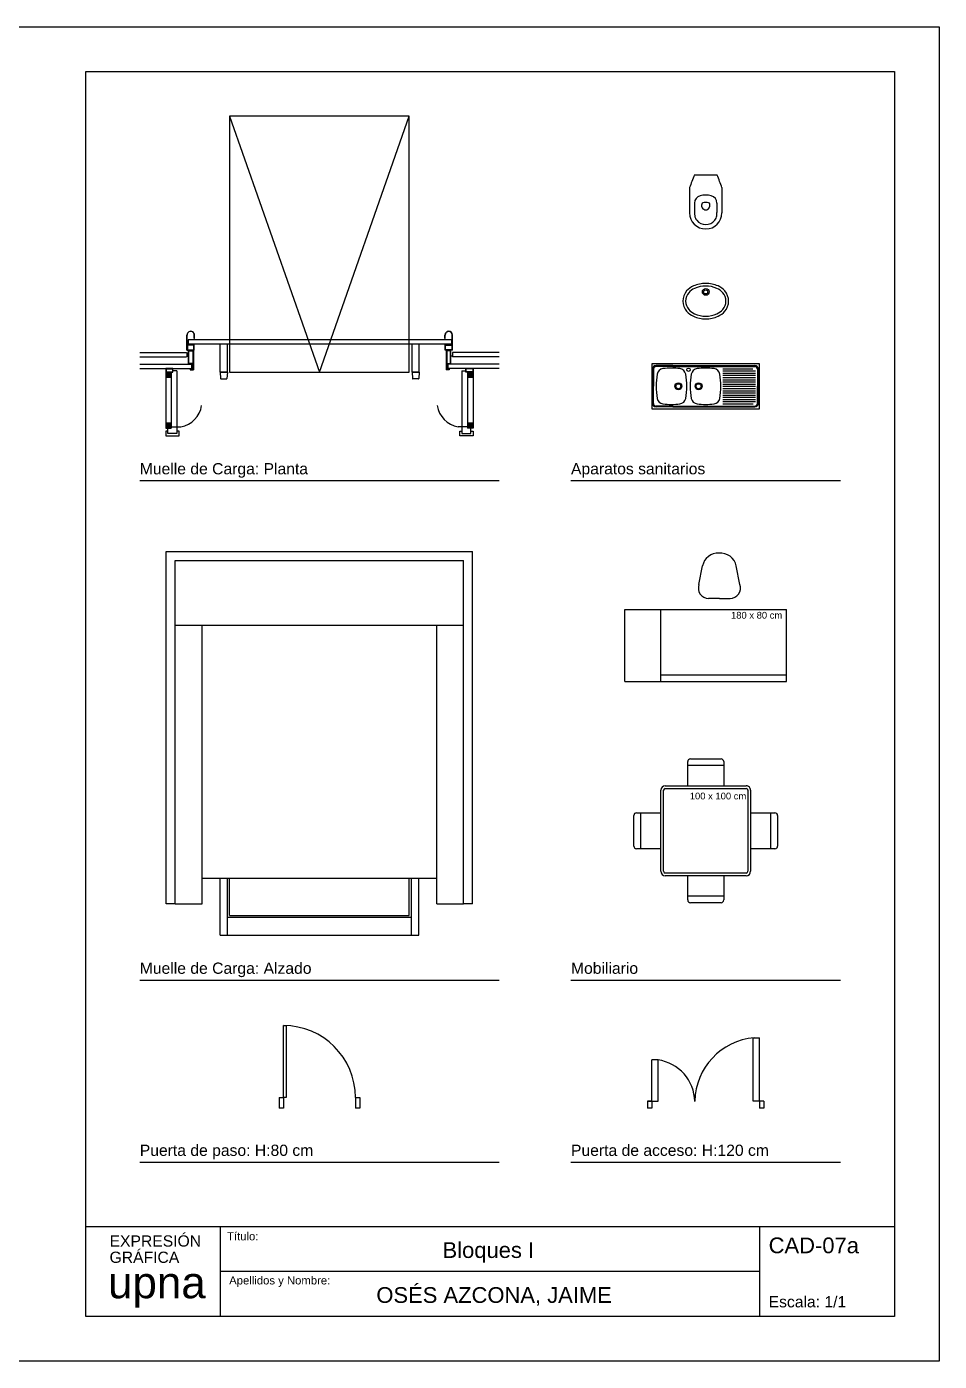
# Model space of a CAD drawing. Header units: millimetres. Extents: x 4357 to 9851, y 1421 to 2962.
# Drawn here: x 5414.2 to 5617.3, y 1421.5 to 1718.5 of the extents above; entities that cross this region are included whole.
import ezdxf

# ---------------------------------------------------------------- set-up
doc = ezdxf.new("R2010")
doc.units = ezdxf.units.MM
for name, color, linetype in [('010_formato', 5, 'Continuous'), ('015_cajetin', 4, 'Continuous'), ('020_rotulacion_textos', 4, 'Continuous'), ('031_linea_continua_fina', 4, 'Continuous')]:
    doc.layers.add(name, color=color, linetype=linetype)
doc.styles.add('ARIAL', font='arial.ttf')
doc.styles.add('Arial 1.8', font='arial.ttf', dxfattribs={"height": 1.8})
doc.styles.add('Arial 2.5', font='arial.ttf', dxfattribs={"height": 2.5})
doc.styles.add('Arial 3.5', font='arial.ttf', dxfattribs={"height": 3.5})
doc.styles.add('LogoUpna', font='swissl.ttf')

msp = doc.modelspace()

# ---------------------------------------------------------------- linework, layer by layer
at = {"layer": '010_formato'}
for p, q in [((5407.343, 1718.472), (5617.343, 1718.472)), ((5617.343, 1718.472), (5617.343, 1421.472)), ((5617.343, 1421.472), (5407.343, 1421.472))]:
    msp.add_line(p, q, dxfattribs=at)
at = {"layer": '015_cajetin'}
for p, q in [((5427.343, 1708.472), (5607.343, 1708.472)), ((5427.343, 1431.472), (5427.343, 1708.472)), ((5607.343, 1708.472), (5607.343, 1431.472)), ((5427.343, 1451.472), (5607.343, 1451.472)), ((5457.343, 1431.472), (5457.343, 1451.472)), ((5577.343, 1451.472), (5577.343, 1431.472)), ((5577.343, 1441.472), (5457.343, 1441.472)), ((5607.343, 1431.472), (5427.343, 1431.472))]:
    msp.add_line(p, q, dxfattribs=at)
at = {"layer": '031_linea_continua_fina'}
for p, q in [((5459.343, 1698.596), (5459.343, 1641.596)), ((5499.343, 1698.596), (5459.343, 1698.596)), ((5459.343, 1698.596), (5479.343, 1641.596)), ((5479.343, 1641.596), (5499.343, 1698.596)), ((5499.343, 1641.596), (5499.343, 1698.596)), ((5567.885, 1685.449), (5562.801, 1685.449)), ((5567.885, 1685.449), (5562.801, 1685.449)), ((5561.743, 1682.652), (5561.743, 1677.052)), ((5568.943, 1682.652), (5568.943, 1677.052)), ((5562.843, 1679.207), (5562.843, 1677.088)), ((5567.843, 1679.207), (5567.843, 1677.088)), ((5449.843, 1646.478), (5449.843, 1649.838)), ((5449.883, 1647.678), (5449.883, 1649.838)), ((5508.707, 1648.759), (5450.104, 1648.759)), ((5450.104, 1648.759), (5450.104, 1647.799)), ((5451.483, 1649.078), (5451.483, 1649.838)), ((5451.523, 1649.078), (5451.483, 1649.078)), ((5451.523, 1649.078), (5451.523, 1649.838)), ((5507.288, 1649.078), (5507.288, 1649.838)), ((5507.288, 1649.078), (5507.328, 1649.078)), ((5507.328, 1649.078), (5507.328, 1649.838)), ((5508.707, 1648.759), (5508.707, 1647.799)), ((5508.928, 1647.678), (5508.928, 1649.838)), ((5508.968, 1646.478), (5508.968, 1649.838)), ((5439.343, 1645.996), (5449.723, 1645.996)), ((5449.843, 1646.478), (5449.883, 1646.478)), ((5449.843, 1646.478), (5449.883, 1646.478)), ((5449.848, 1645.996), (5449.848, 1645.118)), ((5449.848, 1645.996), (5449.848, 1644.996)), ((5449.848, 1645.996), (5449.848, 1645.118)), ((5451.483, 1647.678), (5449.883, 1647.678)), ((5449.883, 1647.678), (5449.883, 1646.478)), ((5449.883, 1646.478), (5451.483, 1646.478)), ((5451.403, 1647.598), (5449.963, 1647.598)), ((5449.963, 1647.598), (5449.963, 1646.558)), ((5449.963, 1646.558), (5451.403, 1646.558)), ((5508.707, 1647.799), (5450.104, 1647.799)), ((5450.203, 1643.438), (5450.203, 1646.438)), ((5450.203, 1646.438), (5451.203, 1646.438)), ((5450.283, 1643.518), (5450.283, 1646.358)), ((5450.283, 1646.358), (5451.123, 1646.358)), ((5450.361, 1646.438), (5450.361, 1646.478)), ((5451.283, 1646.478), (5450.361, 1646.478)), ((5451.243, 1646.438), (5450.361, 1646.438)), ((5451.123, 1646.358), (5451.123, 1643.518)), ((5451.203, 1646.438), (5451.203, 1643.438)), ((5451.243, 1646.438), (5451.243, 1642.138)), ((5451.283, 1646.478), (5451.283, 1642.098)), ((5451.403, 1646.558), (5451.403, 1647.598)), ((5451.483, 1646.478), (5451.483, 1647.678)), ((5457.243, 1641.596), (5457.243, 1647.799)), ((5458.843, 1641.596), (5458.843, 1647.799)), ((5499.968, 1641.596), (5499.968, 1647.799)), ((5501.568, 1641.596), (5501.568, 1647.799)), ((5507.328, 1647.678), (5508.928, 1647.678)), ((5507.328, 1646.478), (5507.328, 1647.678)), ((5508.928, 1646.478), (5507.328, 1646.478)), ((5507.408, 1647.598), (5508.848, 1647.598)), ((5507.408, 1646.558), (5507.408, 1647.598)), ((5508.848, 1646.558), (5507.408, 1646.558)), ((5507.528, 1646.478), (5508.45, 1646.478)), ((5507.528, 1646.478), (5507.528, 1642.098)), ((5507.568, 1646.438), (5508.45, 1646.438)), ((5507.568, 1646.438), (5507.568, 1642.138)), ((5507.608, 1646.438), (5507.608, 1643.438)), ((5508.608, 1646.438), (5507.608, 1646.438)), ((5507.688, 1646.358), (5507.688, 1643.518)), ((5508.528, 1646.358), (5507.688, 1646.358)), ((5508.45, 1646.438), (5508.45, 1646.478)), ((5508.528, 1643.518), (5508.528, 1646.358)), ((5508.608, 1643.438), (5508.608, 1646.438)), ((5508.848, 1647.598), (5508.848, 1646.558)), ((5508.928, 1647.678), (5508.928, 1646.478)), ((5508.968, 1646.478), (5508.928, 1646.478)), ((5508.968, 1646.478), (5508.928, 1646.478)), ((5508.963, 1645.996), (5508.963, 1645.118)), ((5508.963, 1645.996), (5508.963, 1644.996)), ((5508.963, 1645.996), (5508.963, 1645.118)), ((5519.343, 1645.996), (5508.963, 1645.996)), ((5439.343, 1644.996), (5449.722, 1644.996)), ((5439.343, 1643.396), (5450.892, 1643.398)), ((5449.848, 1645.118), (5450.166, 1645.118)), ((5450.166, 1645.078), (5450.166, 1645.118)), ((5451.203, 1643.438), (5450.203, 1643.438)), ((5451.123, 1643.518), (5450.283, 1643.518)), ((5450.407, 1643.438), (5451.083, 1643.438)), ((5450.407, 1643.398), (5450.407, 1643.438)), ((5450.892, 1643.398), (5451.043, 1643.398)), ((5450.892, 1643.396), (5450.892, 1642.396)), ((5451.043, 1643.398), (5451.043, 1642.298)), ((5451.083, 1643.438), (5451.083, 1642.258)), ((5507.608, 1643.438), (5508.608, 1643.438)), ((5507.688, 1643.518), (5508.528, 1643.518)), ((5508.404, 1643.438), (5507.728, 1643.438)), ((5507.728, 1643.438), (5507.728, 1642.258)), ((5507.919, 1643.398), (5507.768, 1643.398)), ((5507.768, 1643.398), (5507.768, 1642.298)), ((5507.919, 1643.396), (5507.919, 1642.396)), ((5519.343, 1643.396), (5507.919, 1643.396)), ((5508.404, 1643.398), (5508.404, 1643.438)), ((5508.963, 1645.118), (5508.645, 1645.118)), ((5508.645, 1645.078), (5508.645, 1645.118)), ((5519.343, 1644.996), (5508.963, 1644.996)), ((5577.343, 1643.452), (5553.343, 1643.452)), ((5553.343, 1643.452), (5553.343, 1633.452)), ((5558.003, 1643.052), (5554.283, 1643.052)), ((5558.003, 1642.852), (5554.283, 1642.852)), ((5558.003, 1643.052), (5576.243, 1643.052)), ((5558.003, 1642.852), (5576.243, 1642.852)), ((5577.343, 1633.452), (5577.343, 1643.452)), ((5439.343, 1642.396), (5450.892, 1642.396)), ((5445.117, 1641.552), (5445.117, 1629.152)), ((5446.741, 1642.396), (5445.141, 1642.396)), ((5445.141, 1642.396), (5445.141, 1641.596)), ((5446.741, 1642.396), (5445.141, 1642.396)), ((5445.141, 1641.596), (5446.741, 1641.596)), ((5445.201, 1642.336), (5445.201, 1641.656)), ((5445.201, 1642.336), (5446.681, 1642.336)), ((5445.201, 1641.656), (5446.681, 1641.656)), ((5446.353, 1641.552), (5446.352, 1629.152)), ((5446.681, 1641.656), (5446.681, 1642.336)), ((5446.741, 1641.596), (5446.741, 1642.396)), ((5447.617, 1641.896), (5446.741, 1641.896)), ((5447.617, 1641.896), (5447.617, 1627.952)), ((5450.563, 1642.358), (5450.995, 1642.358)), ((5450.563, 1642.358), (5450.563, 1642.098)), ((5450.563, 1642.098), (5451.283, 1642.098)), ((5450.603, 1642.318), (5450.995, 1642.318)), ((5450.603, 1642.318), (5450.603, 1642.138)), ((5450.603, 1642.138), (5451.243, 1642.138)), ((5450.683, 1642.298), (5451.043, 1642.298)), ((5450.683, 1642.298), (5450.683, 1642.258)), ((5450.683, 1642.258), (5451.083, 1642.258)), ((5450.995, 1642.318), (5450.995, 1642.358)), ((5458.843, 1641.596), (5457.243, 1641.596)), ((5457.243, 1641.564), (5457.335, 1640.186)), ((5457.273, 1641.596), (5458.813, 1641.596)), ((5457.435, 1640.092), (5458.651, 1640.092)), ((5458.843, 1641.564), (5458.751, 1640.186)), ((5459.343, 1641.596), (5499.343, 1641.596)), ((5499.968, 1641.596), (5501.568, 1641.596)), ((5499.968, 1641.564), (5500.06, 1640.186)), ((5501.538, 1641.596), (5499.998, 1641.596)), ((5501.376, 1640.092), (5500.16, 1640.092)), ((5501.568, 1641.564), (5501.476, 1640.186)), ((5508.248, 1642.098), (5507.528, 1642.098)), ((5508.208, 1642.138), (5507.568, 1642.138)), ((5508.128, 1642.258), (5507.728, 1642.258)), ((5508.128, 1642.298), (5507.768, 1642.298)), ((5508.248, 1642.358), (5507.816, 1642.358)), ((5507.816, 1642.318), (5507.816, 1642.358)), ((5508.208, 1642.318), (5507.816, 1642.318)), ((5519.343, 1642.396), (5507.919, 1642.396)), ((5508.128, 1642.298), (5508.128, 1642.258)), ((5508.208, 1642.318), (5508.208, 1642.138)), ((5508.248, 1642.358), (5508.248, 1642.098)), ((5508.248, 1642.358), (5508.248, 1642.358)), ((5508.248, 1642.358), (5508.248, 1642.358)), ((5511.068, 1641.896), (5511.069, 1627.952)), ((5511.068, 1641.896), (5511.944, 1641.896)), ((5511.944, 1641.596), (5511.944, 1642.396)), ((5511.944, 1642.396), (5513.544, 1642.396)), ((5511.944, 1642.396), (5513.544, 1642.396)), ((5513.544, 1641.596), (5511.944, 1641.596)), ((5513.484, 1642.336), (5512.004, 1642.336)), ((5512.004, 1641.656), (5512.004, 1642.336)), ((5513.484, 1641.656), (5512.004, 1641.656)), ((5512.333, 1641.552), (5512.334, 1629.152)), ((5513.484, 1642.336), (5513.484, 1641.656)), ((5513.544, 1642.396), (5513.544, 1641.596)), ((5513.568, 1641.552), (5513.569, 1629.152)), ((5553.483, 1642.252), (5553.483, 1638.452)), ((5553.683, 1642.252), (5553.683, 1638.452)), ((5569.123, 1642.361), (5575.831, 1642.361)), ((5569.123, 1641.872), (5576.443, 1641.872)), ((5569.123, 1641.384), (5576.443, 1641.384)), ((5569.123, 1640.895), (5576.443, 1640.895)), ((5569.123, 1640.406), (5576.443, 1640.406)), ((5569.123, 1639.917), (5576.443, 1639.917)), ((5576.843, 1642.252), (5576.843, 1638.452)), ((5577.043, 1642.252), (5577.043, 1638.452)), ((5553.483, 1634.652), (5553.483, 1638.452)), ((5553.683, 1634.652), (5553.683, 1638.452)), ((5569.123, 1639.428), (5576.443, 1639.428)), ((5569.123, 1638.94), (5576.443, 1638.94)), ((5569.123, 1638.451), (5576.443, 1638.451)), ((5569.123, 1637.962), (5576.443, 1637.962)), ((5569.123, 1637.473), (5576.443, 1637.473)), ((5569.123, 1636.984), (5576.443, 1636.984)), ((5569.123, 1636.496), (5576.443, 1636.496)), ((5576.843, 1634.652), (5576.843, 1638.452)), ((5577.043, 1634.652), (5577.043, 1638.452)), ((5558.003, 1634.052), (5554.283, 1634.052)), ((5558.003, 1633.852), (5554.283, 1633.852)), ((5558.003, 1634.052), (5576.243, 1634.052)), ((5558.003, 1633.852), (5576.243, 1633.852)), ((5569.123, 1636.007), (5576.443, 1636.007)), ((5569.123, 1635.518), (5576.443, 1635.518)), ((5569.123, 1635.029), (5576.443, 1635.029)), ((5569.123, 1634.54), (5575.874, 1634.54)), ((5553.343, 1633.452), (5577.343, 1633.452)), ((5445.117, 1629.152), (5446.352, 1629.152)), ((5445.617, 1628.452), (5445.117, 1628.452)), ((5445.117, 1628.452), (5445.117, 1627.452)), ((5445.617, 1627.952), (5445.617, 1629.152)), ((5447.617, 1627.952), (5445.617, 1627.952)), ((5446.117, 1629.452), (5448.469, 1629.452)), ((5448.117, 1628.452), (5447.617, 1628.452)), ((5448.117, 1627.452), (5448.117, 1628.452)), ((5512.569, 1629.452), (5510.217, 1629.452)), ((5510.569, 1628.452), (5511.069, 1628.452)), ((5510.569, 1627.452), (5510.569, 1628.452)), ((5511.069, 1627.952), (5513.069, 1627.952)), ((5513.569, 1629.152), (5512.334, 1629.152)), ((5513.069, 1627.952), (5513.069, 1629.152)), ((5513.069, 1628.452), (5513.569, 1628.452)), ((5513.569, 1628.452), (5513.569, 1627.452)), ((5445.117, 1627.452), (5448.117, 1627.452)), ((5513.569, 1627.452), (5510.569, 1627.452)), ((5439.343, 1617.452), (5519.343, 1617.452)), ((5535.343, 1617.452), (5595.343, 1617.452)), ((5445.242, 1601.702), (5513.442, 1601.702)), ((5445.242, 1523.302), (5445.242, 1601.702)), ((5513.442, 1523.302), (5513.442, 1601.702)), ((5447.242, 1599.702), (5511.442, 1599.702)), ((5447.242, 1523.302), (5447.242, 1599.702)), ((5511.442, 1523.302), (5511.442, 1599.702)), ((5563.83, 1594.326), (5564.635, 1598.464)), ((5572.935, 1594.326), (5572.129, 1598.464)), ((5568.382, 1591.225), (5565.982, 1591.225)), ((5568.382, 1591.225), (5570.782, 1591.225)), ((5547.343, 1588.766), (5583.343, 1588.766)), ((5547.343, 1572.766), (5547.343, 1588.766)), ((5555.343, 1572.766), (5555.343, 1588.766)), ((5583.343, 1572.766), (5583.343, 1588.766)), ((5447.242, 1585.302), (5511.442, 1585.302)), ((5453.242, 1523.302), (5453.242, 1585.302)), ((5505.442, 1523.302), (5505.442, 1585.302)), ((5555.343, 1574.266), (5583.343, 1574.266)), ((5547.343, 1572.766), (5583.343, 1572.766)), ((5547.343, 1572.766), (5583.343, 1572.766)), ((5561.343, 1549.534), (5561.343, 1554.934)), ((5569.343, 1554.034), (5561.343, 1554.034)), ((5561.943, 1555.534), (5568.743, 1555.534)), ((5569.343, 1554.934), (5569.343, 1549.534)), ((5555.343, 1530.535), (5555.343, 1548.534)), ((5555.943, 1530.535), (5555.943, 1548.534)), ((5556.343, 1549.534), (5574.343, 1549.534)), ((5556.343, 1548.934), (5574.343, 1548.934)), ((5574.743, 1548.534), (5574.743, 1530.535)), ((5575.343, 1548.534), (5575.343, 1530.535)), ((5549.343, 1536.134), (5549.343, 1542.934)), ((5549.943, 1543.534), (5555.343, 1543.534)), ((5550.843, 1543.534), (5550.843, 1535.534)), ((5575.343, 1543.534), (5580.743, 1543.534)), ((5579.843, 1535.534), (5579.843, 1543.534)), ((5581.343, 1542.934), (5581.343, 1536.134)), ((5555.343, 1535.534), (5549.943, 1535.534)), ((5580.743, 1535.534), (5575.343, 1535.534)), ((5574.343, 1530.134), (5556.343, 1530.134)), ((5505.442, 1528.902), (5453.242, 1528.902)), ((5457.243, 1516.302), (5457.243, 1528.904)), ((5458.843, 1516.302), (5458.843, 1528.904)), ((5459.343, 1520.702), (5459.343, 1528.902)), ((5499.341, 1520.702), (5499.341, 1528.902)), ((5499.843, 1516.302), (5499.843, 1528.902)), ((5501.443, 1516.302), (5501.443, 1528.902)), ((5574.343, 1529.534), (5556.343, 1529.534)), ((5561.343, 1524.134), (5561.343, 1529.534)), ((5569.343, 1529.534), (5569.343, 1524.134)), ((5561.343, 1525.035), (5569.343, 1525.035)), ((5447.242, 1523.302), (5445.242, 1523.302)), ((5447.242, 1523.302), (5453.242, 1523.302)), ((5459.343, 1520.702), (5499.341, 1520.702)), ((5505.442, 1523.302), (5511.442, 1523.302)), ((5513.442, 1523.302), (5511.442, 1523.302)), ((5568.743, 1523.534), (5561.943, 1523.534)), ((5458.843, 1520.302), (5499.843, 1520.302)), ((5457.243, 1516.302), (5501.443, 1516.302)), ((5439.343, 1506.302), (5519.343, 1506.302)), ((5535.343, 1506.302), (5595.343, 1506.302)), ((5471.343, 1480.185), (5471.343, 1496.185)), ((5471.343, 1496.185), (5471.943, 1496.185)), ((5471.943, 1496.185), (5471.943, 1480.185)), ((5575.899, 1479.389), (5575.899, 1493.43)), ((5575.899, 1493.43), (5577.343, 1493.43)), ((5577.343, 1479.389), (5577.343, 1493.43)), ((5553.343, 1479.389), (5553.343, 1488.534)), ((5554.786, 1488.534), (5553.343, 1488.534)), ((5554.786, 1479.389), (5554.786, 1488.534)), ((5470.343, 1480.185), (5470.343, 1477.785)), ((5470.343, 1480.185), (5471.343, 1480.185)), ((5471.343, 1480.185), (5471.343, 1477.785)), ((5471.943, 1480.185), (5471.343, 1480.185)), ((5487.343, 1480.185), (5487.343, 1477.785)), ((5487.343, 1480.185), (5488.343, 1480.185)), ((5488.343, 1480.185), (5488.343, 1477.785)), ((5553.343, 1479.389), (5552.381, 1479.389)), ((5552.381, 1479.389), (5552.381, 1477.785)), ((5552.381, 1479.389), (5553.343, 1479.389)), ((5553.343, 1479.389), (5553.343, 1477.785)), ((5553.343, 1479.389), (5554.786, 1479.389)), ((5577.343, 1479.389), (5575.899, 1479.389)), ((5577.343, 1479.389), (5577.343, 1477.785)), ((5578.305, 1479.389), (5577.343, 1479.389)), ((5578.305, 1479.389), (5578.305, 1477.785)), ((5471.343, 1477.785), (5470.343, 1477.785)), ((5488.343, 1477.785), (5487.343, 1477.785)), ((5553.343, 1477.785), (5552.381, 1477.785)), ((5578.305, 1477.785), (5577.343, 1477.785)), ((5439.343, 1465.785), (5519.343, 1465.785)), ((5439.343, 1465.785), (5519.343, 1465.785)), ((5535.343, 1465.785), (5595.343, 1465.785)), ((5535.343, 1465.785), (5595.343, 1465.785))]:
    msp.add_line(p, q, dxfattribs=at)
for centre, radius in [((5565.343, 1659.452), 0.75), ((5565.343, 1659.452), 0.46), ((5561.503, 1642.132), 0.38), ((5559.253, 1638.452), 0.76), ((5559.253, 1638.452), 0.55), ((5563.753, 1638.452), 0.76), ((5563.753, 1638.452), 0.55)]:
    msp.add_circle(centre, radius, dxfattribs=at)
for centre, radius, start, end in [((5618.374, 1662.83), 60, 157.85293, 160.70882), ((5618.374, 1662.83), 60, 157.85293, 160.70882), ((5512.312, 1662.83), 60, 19.29118, 22.14707), ((5564.543, 1679.207), 1.7, 104.95525, 180), ((5565.343, 1676.212), 4.8, 90, 104.95525), ((5565.403, 1678.712), 1, 163.01763, 266.56019), ((5564.829, 1678.887), 0.4, 108.73236, 163.01763), ((5565.343, 1677.372), 2, 90, 108.73236), ((5565.343, 1676.212), 4.8, 75.04475, 90), ((5565.343, 1677.372), 2, 71.26763, 90), ((5565.283, 1678.712), 1, 273.43981, 16.98236), ((5565.857, 1678.887), 0.4, 16.98236, 71.26763), ((5566.143, 1679.207), 1.7, 360, 75.04475), ((5565.343, 1677.052), 3.6, 180, 270), ((5567.643, 1677.088), 4.8, 180, 188.22929), ((5564.903, 1676.692), 2.031, 188.22929, 219.28941), ((5565.343, 1677.052), 2.6, 219.28941, 270), ((5565.343, 1677.052), 3.6, 270, 360), ((5565.343, 1677.052), 2.6, 270, 320.71059), ((5565.783, 1676.692), 2.031, 320.71059, 351.77071), ((5563.043, 1677.088), 4.8, 351.77071, 360), ((5564.345, 1656.822), 4.32, 113.72524, 138.8044), ((5565.343, 1654.552), 6.8, 90.00001, 113.72524), ((5565.343, 1654.552), 6.2, 90.00001, 113.72524), ((5565.343, 1654.552), 6.8, 66.27477, 90.00001), ((5565.343, 1654.552), 6.2, 66.27477, 90.00001), ((5566.341, 1656.822), 4.32, 41.19562, 66.27477), ((5563.683, 1657.402), 3.44, 138.8044, 180.00001), ((5563.683, 1657.402), 3.44, 180.00001, 221.19562), ((5563.683, 1657.402), 2.84, 138.8044, 180.00001), ((5563.683, 1657.402), 2.84, 180.00001, 221.19562), ((5564.345, 1656.822), 3.72, 113.72524, 138.8044), ((5566.341, 1656.822), 3.72, 41.19562, 66.27477), ((5567.003, 1657.402), 2.84, 0.00001, 41.19562), ((5567.003, 1657.402), 2.84, 318.8044, 0.00001), ((5567.003, 1657.402), 3.44, 0.00001, 41.19562), ((5567.003, 1657.402), 3.44, 318.8044, 0.00001), ((5564.345, 1657.981), 4.32, 221.19562, 246.27477), ((5564.345, 1657.981), 3.72, 221.19562, 246.27477), ((5565.343, 1660.252), 6.2, 246.27477, 270.00001), ((5565.343, 1660.252), 6.2, 270.00001, 293.72524), ((5566.341, 1657.981), 3.72, 293.72524, 318.8044), ((5566.341, 1657.981), 4.32, 293.72524, 318.8044), ((5565.343, 1660.252), 6.8, 246.27477, 270.00001), ((5565.343, 1660.252), 6.8, 270.00001, 293.72524), ((5450.683, 1649.838), 0.84, 359.99671, 179.99671), ((5450.683, 1649.838), 0.8, 359.99671, 179.99671), ((5508.128, 1649.838), 0.84, 0.00329, 180.00329), ((5508.128, 1649.838), 0.8, 0.00329, 180.00329), ((5554.283, 1642.252), 0.8, 90, 180), ((5554.283, 1642.252), 0.6, 90, 180), ((5557.703, 1627.492), 15, 90, 97.23), ((5557.703, 1627.492), 15, 82.77, 90), ((5565.303, 1627.492), 15, 90, 97.23), ((5565.303, 1627.492), 15, 82.77, 90), ((5576.243, 1642.252), 0.8, 0, 90), ((5576.243, 1642.252), 0.6, 0, 90), ((5457.273, 1641.566), 0.0301, 89.99671, 183.81078), ((5457.435, 1640.192), 0.1, 183.81078, 269.99671), ((5458.651, 1640.192), 0.1, 269.99671, 356.18263), ((5458.813, 1641.566), 0.0301, 356.18263, 89.99671), ((5499.998, 1641.566), 0.0301, 90.00329, 183.81737), ((5500.16, 1640.192), 0.1, 183.81737, 270.00329), ((5501.376, 1640.192), 0.1, 270.00329, 356.18922), ((5501.538, 1641.566), 0.0301, 356.18922, 90.00329), ((5569.283, 1638.452), 15, 169.61876, 180), ((5556.004, 1640.884), 1.5, 97.23, 169.61876), ((5559.402, 1640.884), 1.5, 10.38124, 82.77), ((5546.123, 1638.452), 15, 0, 10.38124), ((5576.883, 1638.452), 15, 169.61876, 180), ((5563.604, 1640.884), 1.5, 97.23, 169.61876), ((5567.002, 1640.884), 1.5, 10.38124, 82.77), ((5553.723, 1638.452), 15, 0, 10.38124), ((5569.283, 1638.452), 15, 180, 190.38124), ((5546.123, 1638.452), 15, 349.61876, 0), ((5576.883, 1638.452), 15, 180, 190.38124), ((5553.723, 1638.452), 15, 349.61876, 0), ((5447.568, 1634.989), 5.611, 279.23711, 351.47606), ((5511.117, 1634.989), 5.611, 188.52394, 260.76289), ((5554.283, 1634.652), 0.8, 180, 270), ((5554.283, 1634.652), 0.6, 180, 270), ((5556.004, 1636.019), 1.5, 190.38124, 262.77), ((5557.703, 1649.412), 15, 262.77, 270), ((5557.703, 1649.412), 15, 270, 277.23), ((5559.402, 1636.019), 1.5, 277.23, 349.61876), ((5563.604, 1636.019), 1.5, 190.38124, 262.77), ((5565.303, 1649.412), 15, 262.77, 270), ((5565.303, 1649.412), 15, 270, 277.23), ((5567.002, 1636.019), 1.5, 277.23, 349.61876), ((5576.243, 1634.652), 0.6, 270, 0), ((5576.243, 1634.652), 0.8, 270, 0), ((5568.106, 1597.789), 3.536, 87.14007, 168.98271), ((5568.659, 1597.789), 3.536, 11.01729, 96.11128), ((5565.982, 1593.523), 2.298, 159.54572, 270), ((5570.782, 1593.523), 2.298, 270, 20.45428), ((5561.943, 1554.934), 0.6, 90, 180), ((5568.743, 1554.934), 0.6, 0, 90.00001), ((5556.343, 1548.534), 1, 90, 180), ((5556.343, 1548.534), 0.4, 90, 180), ((5574.343, 1548.534), 1, 0, 90.00001), ((5574.343, 1548.534), 0.4, 0, 90.00001), ((5549.943, 1542.934), 0.6, 90, 180), ((5580.743, 1542.934), 0.6, 0, 90.00001), ((5549.943, 1536.134), 0.6, 180, 270), ((5580.743, 1536.134), 0.6, 270, 0), ((5556.343, 1530.535), 1, 180, 270), ((5556.343, 1530.535), 0.4, 180, 270), ((5574.343, 1530.535), 1, 270, 0), ((5574.343, 1530.535), 0.4, 270, 0), ((5561.943, 1524.134), 0.6, 180, 270), ((5568.743, 1524.134), 0.6, 270, 0), ((5471.343, 1480.185), 16, 0, 90), ((5577.343, 1479.069), 14.434, 94.72816, 178.72666), ((5553.343, 1479.069), 9.575, 1.27334, 81.84703)]:
    msp.add_arc(centre, radius, start, end, dxfattribs=at)
for points in [[(5446.377, 1641.596), (5445.141, 1641.596), (5446.377, 1640.296), (5445.141, 1640.296)], [(5512.309, 1641.596), (5513.544, 1641.596), (5512.309, 1640.296), (5513.544, 1640.296)], [(5445.117, 1630.452), (5446.352, 1630.452), (5445.117, 1629.152), (5446.352, 1629.152)], [(5513.569, 1630.452), (5512.334, 1630.452), (5513.569, 1629.152), (5512.334, 1629.152)]]:
    msp.add_solid(points, dxfattribs=at)

# ---------------------------------------------------------------- texts
at = {"layer": '020_rotulacion_textos', "linetype": 'Continuous'}
for s, style, p in [('Muelle de Carga: Planta', 'ARIAL', (5439.343, 1618.852)), ('Aparatos sanitarios', 'ARIAL', (5535.343, 1618.852)), ('Muelle de Carga: Alzado', 'ARIAL', (5439.343, 1507.702)), ('Mobiliario', 'ARIAL', (5535.343, 1507.702)), ('Puerta de paso: H:80 cm', 'ARIAL', (5439.343, 1467.185)), ('Puerta de acceso: H:120 cm', 'ARIAL', (5535.343, 1467.185)), ('EXPRESIÓN', 'LogoUpna', (5432.618, 1447.001)), ('GRÁFICA', 'LogoUpna', (5432.618, 1443.374))]:
    msp.add_text(s, height=2.5, dxfattribs=dict(at, style=style)).set_placement(p)
at = {"layer": '020_rotulacion_textos'}
for s, height, style, p in [('Título:', 1.8, 'Arial 1.8', (5458.774, 1448.395)), ('Bloques I', 3.5, 'Arial 3.5', (5506.751, 1444.472)), ('CAD-07a', 3.5, 'Arial 3.5', (5579.343, 1445.522)), ('Apellidos y Nombre:', 1.8, 'Arial 1.8', (5459.252, 1438.578)), ('OSÉS AZCONA, JAIME', 3.5, 'Arial 3.5', (5492.013, 1434.472)), ('Escala: 1/1', 2.5, 'Arial 2.5', (5579.343, 1433.472))]:
    msp.add_text(s, height=height, dxfattribs=dict(at, style=style)).set_placement(p)
at = {"layer": '020_rotulacion_textos', "color": 10, "style": 'LogoUpna'}
msp.add_text('upna', height=7, dxfattribs=at).set_placement((5432.274, 1435.505))
at = {"layer": '031_linea_continua_fina', "linetype": 'Continuous', "style": 'ARIAL'}
for s, p in [('180 x 80 cm', (5570.966, 1586.746)), ('100 x 100 cm', (5561.791, 1546.514))]:
    msp.add_text(s, height=1.5, dxfattribs=at).set_placement(p)

doc.saveas('drawing.dxf')
